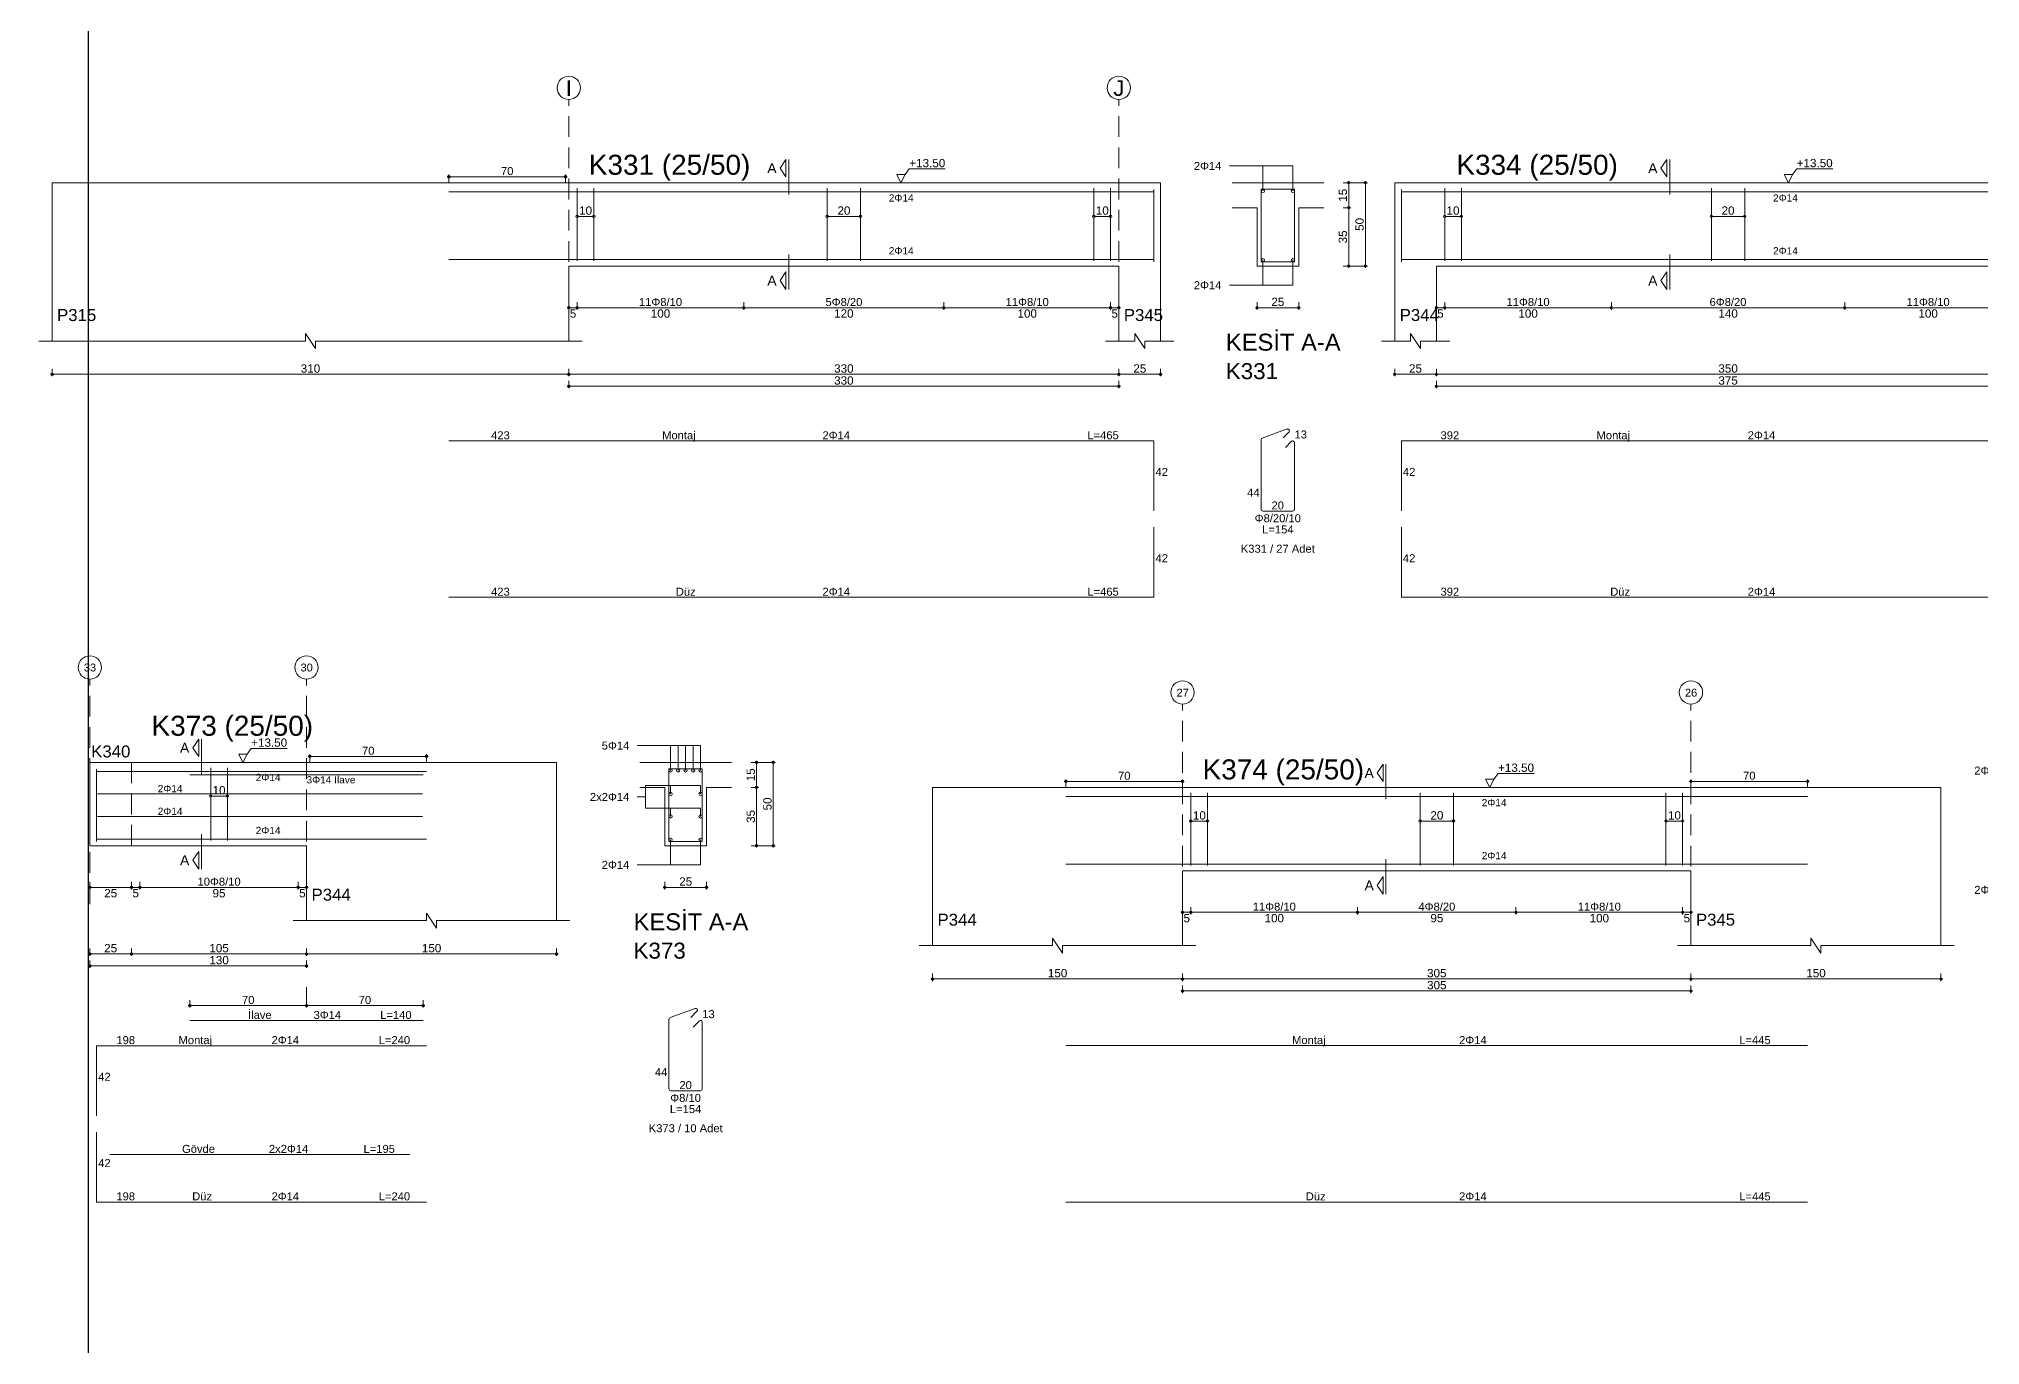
# Model space of a CAD drawing. Header units: millimetres. Extents: x 23801 to 80069, y 9628 to 14137.
# Drawn here: x 68158 to 69906, y 10814 to 11990 of the extents above; entities that cross this region are included whole.
import ezdxf

# ---------------------------------------------------------------- set-up
doc = ezdxf.new("R2010")
doc.units = ezdxf.units.MM
doc.linetypes.add('DASHDOT2', pattern=[12.7, 6.35, -3.175, 0, -3.175])
doc.linetypes.add('DASHED4', pattern=[18.75, 12.5, -6.25])
doc.layers.add('aks', color=251, linetype='DASHDOT2', lineweight=35)
for name, color, linetype in [('Donatı Topl. Uzun. Yazısı', 7, 'Continuous'), ('Donatı Uz. Yazısı', 7, 'Continuous'), ('Donatı Yazısı', 7, 'Continuous'), ('Donatı Çizgisi', 7, 'Continuous'), ('Kiriş', 7, 'Continuous'), ('Standart', 7, 'Continuous'), ('Ölçülendirme', 7, 'Continuous')]:
    doc.layers.add(name, color=color, linetype=linetype)
doc.styles.add('arial_1_18', font='arial.ttf', dxfattribs={"height": 0.2})

# ---------------------------------------------------------------- blocks, each defined once
blk = doc.blocks.new('IDE213Entity7545')
at = {"layer": 'aks', "color": 30, "linetype": 'DASHED4', "lineweight": 5}
for points in [[(15684.2, 2001.7), (15684.2, 2136.7)], [(16014.2, 2001.7), (16014.2, 2136.7)]]:
    blk.add_lwpolyline(points, dxfattribs=at)
at = {"layer": 'aks', "color": 1, "linetype": 'Continuous', "lineweight": 5}
for centre in [(15684.2, 2143.7), (16014.2, 2143.7)]:
    blk.add_circle(centre, 7, dxfattribs=at)
at = {"layer": 'Donatı Çizgisi', "color": 5, "linetype": 'Continuous', "lineweight": 5}
for points in [[(15612.2, 2081.3), (16035.2, 2081.3)], [(15689.2, 2039.9), (15689.2, 2083.5)], [(15699.2, 2039.9), (15699.2, 2083.5)], [(15839.2, 2039.9), (15839.2, 2083.5)], [(15859.2, 2039.9), (15859.2, 2083.5)], [(15999.2, 2039.9), (15999.2, 2083.5)], [(16009.2, 2039.9), (16009.2, 2083.5)], [(16035.2, 2039.3), (16035.2, 2082.7)], [(16099.6, 2039.2), (16099.6, 2082.8)], [(16099.6, 2082.8), (16119.6, 2082.8)], [(16119.6, 2039.2), (16119.6, 2082.8)], [(15612.2, 2040.7), (16035.2, 2040.7)], [(16099.6, 2039.2), (16119.6, 2039.2)], [(16100.2, 1933.4), (16115.2, 1938.9)], [(16112.7, 1933.6), (16116.3, 1937.2)], [(15612.2, 1931.7), (16035.2, 1931.7)], [(16035.2, 1889.7), (16035.2, 1931.7)], [(16099.6, 1890.6), (16099.6, 1932.5)], [(16114.1, 1927.7), (16117.8, 1931.5)], [(16119.6, 1890.6), (16119.6, 1930.7)], [(16100.6, 1889.6), (16118.6, 1889.6)], [(16035.2, 1837.9), (16035.2, 1879.9)], [(15612.2, 1837.9), (16035.2, 1837.9)]]:
    blk.add_lwpolyline(points, dxfattribs=at)
for centre in [(16100.6, 2081.8), (16118.6, 2081.8), (16100.6, 2040.2), (16118.6, 2040.2)]:
    blk.add_circle(centre, 1, dxfattribs=at)
for centre, start, end in [((16100.6, 1932.5), 110, 180), ((16115.6, 1937.9), 315, 110), ((16118.6, 1930.7), 0, 135), ((16100.6, 1890.6), 180, 270), ((16118.6, 1890.6), 270, 0)]:
    blk.add_arc(centre, 1.02, start, end, dxfattribs=at)
at = {"layer": 'Kiriş', "color": 1, "linetype": 'Continuous', "lineweight": 5}
for points in [[(15374.2, 1991.7), (15374.2, 2086.7)], [(15374.2, 2086.7), (16039.2, 2086.7)], [(16039.2, 1991.7), (16039.2, 2086.7)], [(16082.1, 2086.7), (16137.1, 2086.7)], [(16082.1, 2071.7), (16097.1, 2071.7)], [(16097.1, 2036.7), (16097.1, 2071.7)], [(16122.1, 2071.7), (16137.1, 2071.7)], [(16122.1, 2036.7), (16122.1, 2071.7)], [(15684.2, 2036.7), (16014.2, 2036.7)], [(15684.2, 1991.7), (15684.2, 2036.7)], [(16014.2, 1991.7), (16014.2, 2036.7)], [(16097.1, 2036.7), (16122.1, 2036.7)], [(15366.2, 1991.7), (15526.2, 1991.7)], [(15532.2, 1987.2), (15526.2, 1996.2)], [(15526.2, 1991.7), (15526.2, 1996.2)], [(15532.2, 1991.7), (15692.2, 1991.7)], [(15532.2, 1987.2), (15532.2, 1991.7)], [(16006.2, 1991.7), (16023.7, 1991.7)], [(16029.7, 1987.2), (16023.7, 1996.2)], [(16023.7, 1991.7), (16023.7, 1996.2)], [(16029.7, 1991.7), (16047.2, 1991.7)], [(16029.7, 1987.2), (16029.7, 1991.7)]]:
    blk.add_lwpolyline(points, dxfattribs=at)
at = {"layer": 'Ölçülendirme', "color": 1, "linetype": 'Continuous', "lineweight": 5}
for points in [[(15811, 2095.5), (15814.5, 2100.7)], [(15814.5, 2090.2), (15814.5, 2100.7)], [(15816.2, 2079.7), (15816.2, 2100.7)], [(16080.6, 2096.8), (16118.6, 2096.8)], [(16100.6, 2081.8), (16100.6, 2096.8)], [(16118.6, 2081.8), (16118.6, 2096.8)], [(15611.2, 2090.3), (15683.2, 2090.3)], [(15612.2, 2087.1), (15612.2, 2091.6)], [(15682.2, 2087.1), (15682.2, 2091.6)], [(15814.5, 2090.2), (15811, 2095.5)], [(15883.5, 2086.7), (15881, 2091.7)], [(15881, 2091.7), (15886, 2091.7)], [(15886, 2091.7), (15883.5, 2086.7)], [(15883.5, 2086.7), (15883.5, 2086.7)], [(15886, 2091.7), (15888.5, 2095)], [(15888.5, 2095), (15910, 2095)], [(16148.8, 2086.7), (16163.3, 2086.7)], [(16152.1, 2035.7), (16152.1, 2087.7)], [(16162.1, 2035.7), (16162.1, 2087.7)], [(15689.2, 2066.5), (15699.2, 2066.5)], [(15839.2, 2066.5), (15859.2, 2066.5)], [(15999.2, 2066.5), (16009.2, 2066.5)], [(16148.8, 2071.7), (16153.3, 2071.7)], [(15816.2, 2022.7), (15816.2, 2043.7)], [(16100.6, 2025.2), (16100.6, 2040.2)], [(16118.6, 2025.2), (16118.6, 2040.2)], [(15811, 2028), (15814.5, 2033.2)], [(15814.5, 2022.7), (15811, 2028)], [(15814.5, 2022.7), (15814.5, 2033.2)], [(16148.8, 2036.7), (16163.3, 2036.7)], [(16080.6, 2025.2), (16118.6, 2025.2)], [(15683.2, 2011.7), (16015.2, 2011.7)], [(15684.2, 2010.5), (15684.2, 2015)], [(15689.2, 2010.5), (15689.2, 2015)], [(15789.2, 2010.5), (15789.2, 2015)], [(15909.2, 2010.5), (15909.2, 2015)], [(16009.2, 2010.5), (16009.2, 2015)], [(16014.2, 2010.5), (16014.2, 2015)], [(16096.1, 2011.7), (16123.1, 2011.7)], [(16097.1, 2010.5), (16097.1, 2015)], [(16122.1, 2010.5), (16122.1, 2015)], [(15373.2, 1971.7), (16040.2, 1971.7)], [(15374.2, 1970.5), (15374.2, 1975)], [(15684.2, 1970.5), (15684.2, 1975)], [(16014.2, 1970.5), (16014.2, 1975)], [(16039.2, 1970.5), (16039.2, 1975)], [(15683.2, 1964.5), (16015.2, 1964.5)], [(15684.2, 1963.3), (15684.2, 1967.8)], [(16014.2, 1963.3), (16014.2, 1967.8)]]:
    blk.add_lwpolyline(points, dxfattribs=at)
for centre in [(15612.2, 2090.3), (15682.2, 2090.3), (16152.1, 2086.7), (16162.1, 2086.7), (15689.2, 2066.5), (15699.2, 2066.5), (15839.2, 2066.5), (15859.2, 2066.5), (15999.2, 2066.5), (16009.2, 2066.5), (16152.1, 2071.7), (16152.1, 2036.7), (16162.1, 2036.7), (15684.2, 2011.7), (15689.2, 2011.7), (15689.2, 2011.7), (15789.2, 2011.7), (15789.2, 2011.7), (15909.2, 2011.7), (15909.2, 2011.7), (16009.2, 2011.7), (16009.2, 2011.7), (16014.2, 2011.7), (16097.1, 2011.7), (16122.1, 2011.7), (15374.2, 1971.7), (15684.2, 1971.7), (15684.2, 1971.7), (16014.2, 1971.7), (16014.2, 1971.7), (16039.2, 1971.7), (15684.2, 1964.5), (16014.2, 1964.5)]:
    blk.add_circle(centre, 0.75, dxfattribs=at)
at = {"layer": 'aks', "color": 1, "linetype": 'Continuous', "lineweight": 5, "style": 'arial_1_18'}
for s, p in [('I', (15682.4, 2138.8)), ('J', (16010.9, 2138.8))]:
    blk.add_text(s, height=9.45, dxfattribs=at).set_placement(p)
at = {"layer": 'Donatı Topl. Uzun. Yazısı', "color": 1, "linetype": 'Continuous', "lineweight": 5, "style": 'arial_1_18'}
for s, p in [('L=465', (15995.3, 1932.7)), ('L=154', (16100.2, 1876.2)), ('L=465', (15995.3, 1838.8))]:
    blk.add_text(s, height=4.8, dxfattribs=at).set_placement(p)
at = {"layer": 'Donatı Uz. Yazısı', "color": 1, "linetype": 'Continuous', "lineweight": 5, "style": 'arial_1_18'}
for s, p in [('423', (15637.6, 1932.7)), ('13', (16119.6, 1933.2)), ('42', (16036.2, 1910.7)), ('44', (16091.2, 1898.3)), ('20', (16105.8, 1890.6)), ('42', (16036.2, 1858.9)), ('423', (15637.6, 1838.8))]:
    blk.add_text(s, height=4.8, dxfattribs=at).set_placement(p)
at = {"layer": 'Donatı Yazısı', "color": 5, "linetype": 'Continuous', "lineweight": 5, "style": 'arial_1_18'}
for s, p in [('2Φ14', (16059.2, 2094.4)), ('2Φ14', (16059.2, 2022.8)), ('2Φ14', (15836.4, 1932.7)), ('Φ8/20/10', (16095.7, 1882.9)), ('K331 / 27 Adet', (16087.4, 1864.6)), ('2Φ14', (15836.4, 1838.8))]:
    blk.add_text(s, height=4.8, dxfattribs=at).set_placement(p)
for p in [(15876.2, 2075.4), (15876.2, 2043.7)]:
    blk.add_text('2Φ14', height=4.32, rotation=360, dxfattribs=at).set_placement(p)
at = {"layer": 'Donatı Yazısı', "color": 1, "linetype": 'Continuous', "lineweight": 5, "style": 'arial_1_18'}
for s, p in [('Montaj', (15740.2, 1932.7)), ('Düz', (15748.4, 1838.8))]:
    blk.add_text(s, height=4.8, dxfattribs=at).set_placement(p)
at = {"layer": 'Kiriş', "color": 1, "linetype": 'Continuous', "lineweight": 5, "style": 'arial_1_18'}
for s, height, p in [('K331 (25/50)', 12, (15696.2, 2091.5)), ('P315', 7.2, (15377.2, 2003.7)), ('P345', 7.2, (16017.2, 2003.7)), ('KESİT A-A', 10.2, (16078.4, 1985.9)), ('K331', 9.6, (16078.4, 1968.8))]:
    blk.add_text(s, height=height, dxfattribs=at).set_placement(p)
at = {"layer": 'Ölçülendirme', "color": 1, "linetype": 'Continuous', "lineweight": 5, "style": 'arial_1_18'}
for s, height, p in [('A', 5.95, (15803.3, 2092.5)), ('+13.50', 5, (15888.5, 2096)), ('70', 4.8, (15643.5, 2091.3)), ('A', 5.95, (15803.3, 2025)), ('25', 5, (16105.7, 2012.7)), ('5', 5, (15684.8, 2005.7)), ('100', 5, (15733.4, 2005.7)), ('120', 5, (15843.4, 2005.7)), ('100', 5, (15953.4, 2005.7)), ('5', 5, (16009.8, 2005.7)), ('310', 5, (15523.4, 1972.7)), ('330', 5, (15843.4, 1972.7)), ('330', 5, (15843.4, 1965.5)), ('25', 5, (16022.9, 1972.7))]:
    blk.add_text(s, height=height, dxfattribs=at).set_placement(p)
for s, rotation, p in [('15', 90, (16151.1, 2075.3)), ('10', 360, (15690.4, 2067.5)), ('20', 360, (15845.4, 2067.5)), ('10', 360, (16000.4, 2067.5)), ('50', 90, (16161.1, 2057.8)), ('35', 90, (16151.1, 2050.3))]:
    blk.add_text(s, height=5, rotation=rotation, dxfattribs=at).set_placement(p)
at = {"layer": 'Ölçülendirme', "color": 5, "linetype": 'Continuous', "lineweight": 5, "style": 'arial_1_18'}
for s, p in [('11Φ8/10', (15726.3, 2012.7)), ('5Φ8/20', (15838.2, 2012.7)), ('11Φ8/10', (15946.3, 2012.7))]:
    blk.add_text(s, height=4.8, dxfattribs=at).set_placement(p)
blk = doc.blocks.new('IDE213Entity7546')
at = {"layer": 'aks', "color": 30, "linetype": 'DASHED4', "lineweight": 5}
blk.add_lwpolyline([(16579.7, 2001.7), (16579.7, 2136.7)], dxfattribs=at)
at = {"layer": 'aks', "color": 1, "linetype": 'Continuous', "lineweight": 5}
blk.add_circle((16579.7, 2143.7), 7, dxfattribs=at)
at = {"layer": 'Donatı Çizgisi', "color": 5, "linetype": 'Continuous', "lineweight": 5}
for points in [[(16183.7, 2039.3), (16183.7, 2082.7)], [(16183.7, 2081.3), (16575.7, 2081.3)], [(16209.7, 2039.9), (16209.7, 2083.5)], [(16219.7, 2039.9), (16219.7, 2083.5)], [(16369.7, 2039.9), (16369.7, 2083.5)], [(16389.7, 2039.9), (16389.7, 2083.5)], [(16539.7, 2039.9), (16539.7, 2083.5)], [(16549.7, 2039.9), (16549.7, 2083.5)], [(16575.7, 2039.3), (16575.7, 2082.7)], [(16640, 2039.2), (16640, 2082.8)], [(16640, 2082.8), (16660, 2082.8)], [(16660, 2039.2), (16660, 2082.8)], [(16183.7, 2040.7), (16575.7, 2040.7)], [(16640, 2039.2), (16660, 2039.2)], [(16640.7, 1933.4), (16655.7, 1938.9)], [(16653.1, 1933.6), (16656.8, 1937.2)], [(16183.7, 1889.7), (16183.7, 1931.7)], [(16183.7, 1931.7), (16575.7, 1931.7)], [(16575.7, 1889.7), (16575.7, 1931.7)], [(16640, 1890.6), (16640, 1932.5)], [(16654.5, 1927.7), (16658.3, 1931.5)], [(16660, 1890.6), (16660, 1930.7)], [(16641, 1889.6), (16659, 1889.6)], [(16183.7, 1837.9), (16183.7, 1879.9)], [(16575.7, 1837.9), (16575.7, 1879.9)], [(16183.7, 1837.9), (16575.7, 1837.9)]]:
    blk.add_lwpolyline(points, dxfattribs=at)
for centre in [(16641, 2081.8), (16659, 2081.8), (16641, 2040.2), (16659, 2040.2)]:
    blk.add_circle(centre, 1, dxfattribs=at)
for centre, start, end in [((16641, 1932.5), 110, 180), ((16656, 1937.9), 315, 110), ((16659, 1930.7), 0, 135), ((16641, 1890.6), 180, 270), ((16659, 1890.6), 270, 0)]:
    blk.add_arc(centre, 1.02, start, end, dxfattribs=at)
at = {"layer": 'Kiriş', "color": 1, "linetype": 'Continuous', "lineweight": 5}
for points in [[(16179.7, 2086.7), (16579.7, 2086.7)], [(16179.7, 1991.7), (16179.7, 2086.7)], [(16579.7, 1991.7), (16579.7, 2086.7)], [(16622.5, 2086.7), (16677.5, 2086.7)], [(16622.5, 2071.7), (16637.5, 2071.7)], [(16637.5, 2036.7), (16637.5, 2071.7)], [(16662.5, 2071.7), (16677.5, 2071.7)], [(16662.5, 2036.7), (16662.5, 2071.7)], [(16204.7, 2036.7), (16554.7, 2036.7)], [(16204.7, 1991.7), (16204.7, 2036.7)], [(16554.7, 1991.7), (16554.7, 2036.7)], [(16637.5, 2036.7), (16662.5, 2036.7)], [(16171.7, 1991.7), (16189.2, 1991.7)], [(16195.2, 1987.2), (16189.2, 1996.2)], [(16189.2, 1991.7), (16189.2, 1996.2)], [(16195.2, 1991.7), (16212.7, 1991.7)], [(16195.2, 1987.2), (16195.2, 1991.7)], [(16546.7, 1991.7), (16564.2, 1991.7)], [(16570.2, 1987.2), (16564.2, 1996.2)], [(16564.2, 1991.7), (16564.2, 1996.2)], [(16570.2, 1991.7), (16587.7, 1991.7)], [(16570.2, 1987.2), (16570.2, 1991.7)]]:
    blk.add_lwpolyline(points, dxfattribs=at)
at = {"layer": 'Ölçülendirme', "color": 1, "linetype": 'Continuous', "lineweight": 5}
for points in [[(16339.4, 2095.5), (16342.9, 2100.7)], [(16342.9, 2090.2), (16342.9, 2100.7)], [(16344.7, 2079.7), (16344.7, 2100.7)], [(16621, 2096.8), (16659, 2096.8)], [(16641, 2081.8), (16641, 2096.8)], [(16659, 2081.8), (16659, 2096.8)], [(16342.9, 2090.2), (16339.4, 2095.5)], [(16415.9, 2086.7), (16413.4, 2091.7)], [(16413.4, 2091.7), (16418.4, 2091.7)], [(16418.4, 2091.7), (16415.9, 2086.7)], [(16415.9, 2086.7), (16415.9, 2086.7)], [(16418.4, 2091.7), (16420.9, 2095)], [(16420.9, 2095), (16442.5, 2095)], [(16689.3, 2086.7), (16703.8, 2086.7)], [(16692.5, 2035.7), (16692.5, 2087.7)], [(16702.5, 2035.7), (16702.5, 2087.7)], [(16209.7, 2066.5), (16219.7, 2066.5)], [(16369.7, 2066.5), (16389.7, 2066.5)], [(16539.7, 2066.5), (16549.7, 2066.5)], [(16689.3, 2071.7), (16693.8, 2071.7)], [(16344.7, 2022.7), (16344.7, 2043.7)], [(16641, 2025.2), (16641, 2040.2)], [(16659, 2025.2), (16659, 2040.2)], [(16339.4, 2028), (16342.9, 2033.2)], [(16342.9, 2022.7), (16339.4, 2028)], [(16342.9, 2022.7), (16342.9, 2033.2)], [(16689.3, 2036.7), (16703.8, 2036.7)], [(16621, 2025.2), (16659, 2025.2)], [(16203.7, 2011.7), (16555.7, 2011.7)], [(16204.7, 2010.5), (16204.7, 2015)], [(16209.7, 2010.5), (16209.7, 2015)], [(16309.7, 2010.5), (16309.7, 2015)], [(16449.7, 2010.5), (16449.7, 2015)], [(16549.7, 2010.5), (16549.7, 2015)], [(16554.7, 2010.5), (16554.7, 2015)], [(16636.5, 2011.7), (16663.5, 2011.7)], [(16637.5, 2010.5), (16637.5, 2015)], [(16662.5, 2010.5), (16662.5, 2015)], [(16178.7, 1971.7), (16580.7, 1971.7)], [(16179.7, 1970.5), (16179.7, 1975)], [(16204.7, 1970.5), (16204.7, 1975)], [(16554.7, 1970.5), (16554.7, 1975)], [(16579.7, 1970.5), (16579.7, 1975)], [(16203.7, 1964.5), (16580.7, 1964.5)], [(16204.7, 1963.3), (16204.7, 1967.8)], [(16579.7, 1963.3), (16579.7, 1967.8)]]:
    blk.add_lwpolyline(points, dxfattribs=at)
for centre in [(16692.5, 2086.7), (16702.5, 2086.7), (16209.7, 2066.5), (16219.7, 2066.5), (16369.7, 2066.5), (16389.7, 2066.5), (16539.7, 2066.5), (16549.7, 2066.5), (16692.5, 2071.7), (16692.5, 2036.7), (16702.5, 2036.7), (16204.7, 2011.7), (16209.7, 2011.7), (16209.7, 2011.7), (16309.7, 2011.7), (16309.7, 2011.7), (16449.7, 2011.7), (16449.7, 2011.7), (16549.7, 2011.7), (16549.7, 2011.7), (16554.7, 2011.7), (16637.5, 2011.7), (16662.5, 2011.7), (16179.7, 1971.7), (16204.7, 1971.7), (16204.7, 1971.7), (16554.7, 1971.7), (16554.7, 1971.7), (16579.7, 1971.7), (16204.7, 1964.5), (16579.7, 1964.5)]:
    blk.add_circle(centre, 0.75, dxfattribs=at)
at = {"layer": 'aks', "color": 1, "linetype": 'Continuous', "lineweight": 5, "style": 'arial_1_18'}
blk.add_text('K', height=9.45, dxfattribs=at).set_placement((16575.3, 2138.8))
at = {"layer": 'Donatı Topl. Uzun. Yazısı', "color": 1, "linetype": 'Continuous', "lineweight": 5, "style": 'arial_1_18'}
for s, p in [('L=476', (16537.3, 1932.7)), ('L=154', (16640.6, 1876.2)), ('L=476', (16537.3, 1838.8))]:
    blk.add_text(s, height=4.8, dxfattribs=at).set_placement(p)
at = {"layer": 'Donatı Uz. Yazısı', "color": 1, "linetype": 'Continuous', "lineweight": 5, "style": 'arial_1_18'}
for s, p in [('392', (16207.2, 1932.7)), ('13', (16660, 1933.2)), ('42', (16184.6, 1910.7)), ('42', (16576.7, 1910.7)), ('44', (16631.6, 1898.3)), ('20', (16646.3, 1890.6)), ('42', (16184.6, 1858.9)), ('42', (16576.7, 1858.9)), ('392', (16207.2, 1838.8))]:
    blk.add_text(s, height=4.8, dxfattribs=at).set_placement(p)
at = {"layer": 'Donatı Yazısı', "color": 5, "linetype": 'Continuous', "lineweight": 5, "style": 'arial_1_18'}
for s, p in [('2Φ14', (16599.7, 2094.4)), ('2Φ14', (16599.7, 2022.8)), ('2Φ14', (16391.5, 1932.7)), ('Φ8/20/10', (16636.2, 1882.9)), ('K334 / 28 Adet', (16627.8, 1864.6)), ('2Φ14', (16391.5, 1838.8))]:
    blk.add_text(s, height=4.8, dxfattribs=at).set_placement(p)
for p in [(16406.7, 2075.4), (16406.7, 2043.7)]:
    blk.add_text('2Φ14', height=4.32, rotation=360, dxfattribs=at).set_placement(p)
at = {"layer": 'Donatı Yazısı', "color": 1, "linetype": 'Continuous', "lineweight": 5, "style": 'arial_1_18'}
for s, p in [('Montaj', (16300.8, 1932.7)), ('Düz', (16309, 1838.8))]:
    blk.add_text(s, height=4.8, dxfattribs=at).set_placement(p)
at = {"layer": 'Kiriş', "color": 1, "linetype": 'Continuous', "lineweight": 5, "style": 'arial_1_18'}
for s, height, p in [('K334 (25/50)', 12, (16216.7, 2091.5)), ('P344', 7.2, (16182.7, 2003.7)), ('P348', 7.2, (16557.7, 2003.7)), ('KESİT A-A', 10.2, (16618.8, 1985.9)), ('K334', 9.6, (16618.8, 1968.8))]:
    blk.add_text(s, height=height, dxfattribs=at).set_placement(p)
at = {"layer": 'Ölçülendirme', "color": 1, "linetype": 'Continuous', "lineweight": 5, "style": 'arial_1_18'}
for s, height, p in [('A', 5.95, (16331.8, 2092.5)), ('+13.50', 5, (16420.9, 2096)), ('A', 5.95, (16331.8, 2025)), ('25', 5, (16646.1, 2012.7)), ('5', 5, (16205.2, 2005.7)), ('100', 5, (16253.9, 2005.7)), ('140', 5, (16373.9, 2005.7)), ('100', 5, (16493.9, 2005.7)), ('5', 5, (16550.2, 2005.7)), ('25', 5, (16188.3, 1972.7)), ('350', 5, (16373.9, 1972.7)), ('375', 5, (16373.9, 1965.5)), ('25', 5, (16563.3, 1972.7))]:
    blk.add_text(s, height=height, dxfattribs=at).set_placement(p)
for s, rotation, p in [('15', 90, (16691.6, 2075.3)), ('10', 360, (16210.8, 2067.5)), ('20', 360, (16375.8, 2067.5)), ('10', 360, (16540.8, 2067.5)), ('50', 90, (16701.6, 2057.8)), ('35', 90, (16691.6, 2050.3))]:
    blk.add_text(s, height=5, rotation=rotation, dxfattribs=at).set_placement(p)
at = {"layer": 'Ölçülendirme', "color": 5, "linetype": 'Continuous', "lineweight": 5, "style": 'arial_1_18'}
for s, p in [('11Φ8/10', (16246.8, 2012.7)), ('6Φ8/20', (16368.6, 2012.7)), ('11Φ8/10', (16486.8, 2012.7))]:
    blk.add_text(s, height=4.8, dxfattribs=at).set_placement(p)
blk = doc.blocks.new('IDE213Entity7575')
at = {"layer": 'aks', "color": 30, "linetype": 'DASHED4', "lineweight": 5}
for points in [[(15310.2, 1648.6), (15310.2, 1783.6)], [(15440.2, 1648.6), (15440.2, 1783.6)], [(15440.2, 1587.6), (15440.2, 1598.6)]]:
    blk.add_lwpolyline(points, dxfattribs=at)
at = {"layer": 'aks', "color": 1, "linetype": 'Continuous', "lineweight": 5}
for centre in [(15310.2, 1790.6), (15440.2, 1790.6)]:
    blk.add_circle(centre, 7, dxfattribs=at)
at = {"layer": 'Donatı Çizgisi', "color": 5, "linetype": 'Continuous', "lineweight": 5}
for points in [[(15314.2, 1686.2), (15314.2, 1729.6)], [(15314.2, 1728.2), (15512.2, 1728.2)], [(15370.2, 1726.2), (15510.2, 1726.2)], [(15382.7, 1686.8), (15382.7, 1730.4)], [(15392.7, 1686.8), (15392.7, 1730.4)], [(15657.6, 1686.1), (15657.6, 1729.8)], [(15657.6, 1729.8), (15677.6, 1729.8)], [(15677.6, 1686.1), (15677.6, 1729.8)], [(15314.7, 1714.7), (15509.7, 1714.7)], [(15314.7, 1701.2), (15509.7, 1701.2)], [(15314.2, 1687.6), (15512.2, 1687.6)], [(15657.6, 1686.1), (15677.6, 1686.1)], [(15658.3, 1580.4), (15673.3, 1585.9)], [(15670.7, 1580.5), (15674.4, 1584.2)], [(15370.2, 1578.6), (15510.2, 1578.6)], [(15657.6, 1537.6), (15657.6, 1579.4)], [(15672.1, 1574.6), (15675.9, 1578.4)], [(15677.6, 1537.6), (15677.6, 1577.7)], [(15314.2, 1521.5), (15314.2, 1563.5)], [(15314.2, 1563.5), (15512.2, 1563.5)], [(15658.7, 1536.5), (15676.6, 1536.5)], [(15314.2, 1469.7), (15314.2, 1511.7)], [(15322.2, 1498.2), (15502.2, 1498.2)], [(15314.2, 1469.7), (15512.2, 1469.7)]]:
    blk.add_lwpolyline(points, dxfattribs=at)
for centre in [(15658.6, 1728.8), (15663.1, 1728.8), (15667.6, 1728.8), (15672.1, 1728.8), (15676.6, 1728.8), (15658.6, 1714.7), (15676.6, 1714.7), (15658.6, 1701.2), (15676.6, 1701.2), (15658.6, 1687.1), (15676.6, 1687.1)]:
    blk.add_circle(centre, 1, dxfattribs=at)
for centre, start, end in [((15673.7, 1584.9), 315, 110), ((15658.7, 1579.4), 110, 180), ((15676.6, 1577.7), 0, 135), ((15658.7, 1537.6), 180, 270), ((15676.6, 1537.6), 270, 0)]:
    blk.add_arc(centre, 1.02, start, end, dxfattribs=at)
at = {"layer": 'Kiriş', "color": 1, "linetype": 'Continuous', "lineweight": 5}
for points in [[(15310.2, 1733.6), (15590.2, 1733.6)], [(15310.2, 1683.6), (15310.2, 1733.6)], [(15590.2, 1638.6), (15590.2, 1733.6)], [(15640.1, 1733.6), (15695.1, 1733.6)], [(15640.1, 1718.6), (15655.1, 1718.6)], [(15655.1, 1683.6), (15655.1, 1718.6)], [(15680.1, 1718.6), (15695.1, 1718.6)], [(15680.1, 1683.6), (15680.1, 1718.6)], [(15310.2, 1683.6), (15440.2, 1683.6)], [(15440.2, 1638.6), (15440.2, 1683.6)], [(15655.1, 1683.6), (15680.1, 1683.6)], [(15518.2, 1634.1), (15512.2, 1643.1)], [(15512.2, 1638.6), (15512.2, 1643.1)], [(15432.2, 1638.6), (15512.2, 1638.6)], [(15518.2, 1638.6), (15598.2, 1638.6)], [(15518.2, 1634.1), (15518.2, 1638.6)]]:
    blk.add_lwpolyline(points, dxfattribs=at)
at = {"layer": 'Kiriş', "color": 1, "linetype": 'DASHED4', "lineweight": 5}
for points in [[(15310.2, 1683.6), (15310.2, 1733.6)], [(15335.2, 1683.6), (15335.2, 1733.6)]]:
    blk.add_lwpolyline(points, dxfattribs=at)
at = {"layer": 'Ölçülendirme', "color": 1, "linetype": 'Continuous', "lineweight": 5}
for points in [[(15372, 1742.4), (15375.5, 1747.6)], [(15375.5, 1737.1), (15375.5, 1747.6)], [(15377.2, 1726.6), (15377.2, 1747.6)], [(15375.5, 1737.1), (15372, 1742.4)], [(15402, 1733.6), (15399.5, 1738.6)], [(15399.5, 1738.6), (15404.5, 1738.6)], [(15404.5, 1738.6), (15402, 1733.6)], [(15404.5, 1738.6), (15407, 1742)], [(15407, 1742), (15428.5, 1742)], [(15441.2, 1737.2), (15513.2, 1737.2)], [(15442.2, 1734), (15442.2, 1738.5)], [(15512.2, 1734), (15512.2, 1738.5)], [(15638.6, 1743.8), (15676.6, 1743.8)], [(15658.6, 1728.8), (15658.6, 1743.8)], [(15663.1, 1728.8), (15663.1, 1743.8)], [(15667.6, 1728.8), (15667.6, 1743.8)], [(15672.1, 1728.8), (15672.1, 1743.8)], [(15676.6, 1728.8), (15676.6, 1743.8)], [(15402, 1733.6), (15402, 1733.6)], [(15706.9, 1733.6), (15721.4, 1733.6)], [(15710.1, 1682.6), (15710.1, 1734.6)], [(15720.1, 1682.6), (15720.1, 1734.6)], [(15382.7, 1713.4), (15392.7, 1713.4)], [(15638.6, 1712.9), (15643.6, 1712.9)], [(15643.6, 1719.7), (15676.6, 1719.7)], [(15643.6, 1706.2), (15643.6, 1719.7)], [(15658.6, 1714.7), (15658.6, 1719.7)], [(15676.6, 1714.7), (15676.6, 1719.7)], [(15706.9, 1718.6), (15711.4, 1718.6)], [(15643.6, 1706.2), (15676.6, 1706.2)], [(15658.6, 1701.2), (15658.6, 1706.2)], [(15676.6, 1701.2), (15676.6, 1706.2)], [(15377.2, 1669.6), (15377.2, 1690.6)], [(15372, 1674.9), (15375.5, 1680.1)], [(15375.5, 1669.6), (15375.5, 1680.1)], [(15658.6, 1672.1), (15658.6, 1687.1)], [(15676.6, 1672.1), (15676.6, 1687.1)], [(15706.9, 1683.6), (15721.4, 1683.6)], [(15375.5, 1669.6), (15372, 1674.9)], [(15638.6, 1672.1), (15676.6, 1672.1)], [(15309.2, 1658.6), (15441.2, 1658.6)], [(15310.2, 1657.4), (15310.2, 1661.9)], [(15335.2, 1657.4), (15335.2, 1661.9)], [(15340.2, 1657.4), (15340.2, 1661.9)], [(15435.2, 1657.4), (15435.2, 1661.9)], [(15440.2, 1657.4), (15440.2, 1661.9)], [(15654.1, 1658.6), (15681.1, 1658.6)], [(15655.1, 1657.4), (15655.1, 1661.9)], [(15680.1, 1657.4), (15680.1, 1661.9)], [(15310.2, 1617.4), (15310.2, 1621.9)], [(15335.2, 1617.4), (15335.2, 1621.9)], [(15440.2, 1617.4), (15440.2, 1621.9)], [(15590.2, 1617.4), (15590.2, 1621.9)], [(15309.2, 1618.6), (15591.2, 1618.6)], [(15309.2, 1611.4), (15441.2, 1611.4)], [(15310.2, 1610.2), (15310.2, 1614.7)], [(15440.2, 1610.2), (15440.2, 1614.7)], [(15369.2, 1587.6), (15441.2, 1587.6)], [(15370.2, 1586.4), (15370.2, 1590.9)], [(15439.2, 1587.6), (15511.2, 1587.6)], [(15440.2, 1586.4), (15440.2, 1590.9)], [(15440.2, 1586.4), (15440.2, 1590.9)], [(15510.2, 1586.4), (15510.2, 1590.9)]]:
    blk.add_lwpolyline(points, dxfattribs=at)
for centre in [(15442.2, 1737.2), (15512.2, 1737.2), (15710.1, 1733.6), (15720.1, 1733.6), (15382.7, 1713.4), (15392.7, 1713.4), (15710.1, 1718.6), (15710.1, 1683.6), (15720.1, 1683.6), (15310.2, 1658.6), (15335.2, 1658.6), (15335.2, 1658.6), (15340.2, 1658.6), (15340.2, 1658.6), (15435.2, 1658.6), (15435.2, 1658.6), (15440.2, 1658.6), (15655.1, 1658.6), (15680.1, 1658.6), (15310.2, 1618.6), (15335.2, 1618.6), (15335.2, 1618.6), (15440.2, 1618.6), (15440.2, 1618.6), (15590.2, 1618.6), (15310.2, 1611.4), (15440.2, 1611.4), (15370.2, 1587.6), (15440.2, 1587.6), (15440.2, 1587.6), (15510.2, 1587.6)]:
    blk.add_circle(centre, 0.75, dxfattribs=at)
at = {"layer": 'aks', "color": 1, "linetype": 'Continuous', "lineweight": 5, "style": 'arial_1_18'}
for s, p in [('33', (15306.6, 1788.2)), ('30', (15436.6, 1788.2))]:
    blk.add_text(s, height=4.73, dxfattribs=at).set_placement(p)
at = {"layer": 'Donatı Topl. Uzun. Yazısı', "color": 1, "linetype": 'Continuous', "lineweight": 5, "style": 'arial_1_18'}
for s, p in [('L=140', (15484.4, 1579.6)), ('L=240', (15483.5, 1564.5)), ('L=154', (15658.2, 1523.1)), ('L=195', (15474.4, 1499.2)), ('L=240', (15483.5, 1470.7))]:
    blk.add_text(s, height=4.8, dxfattribs=at).set_placement(p)
at = {"layer": 'Donatı Uz. Yazısı', "color": 1, "linetype": 'Continuous', "lineweight": 5, "style": 'arial_1_18'}
for s, p in [('13', (15677.6, 1580.1)), ('198', (15326.1, 1564.5)), ('44', (15649.2, 1545.3)), ('42', (15315.2, 1542.5)), ('20', (15663.9, 1537.5)), ('42', (15315.2, 1490.7)), ('198', (15326.1, 1470.7))]:
    blk.add_text(s, height=4.8, dxfattribs=at).set_placement(p)
at = {"layer": 'Donatı Yazısı', "color": 5, "linetype": 'Continuous', "lineweight": 5, "style": 'arial_1_18'}
for s, height, p in [('5Φ14', 4.8, (15617.3, 1741.3)), ('3Φ14 İlave', 4.32, (15440.2, 1721)), ('2x2Φ14', 4.8, (15610.2, 1710.5)), ('2Φ14', 4.8, (15617.3, 1669.7)), ('3Φ14', 4.8, (15444.4, 1579.6)), ('2Φ14', 4.8, (15419.2, 1564.5)), ('Φ8/10', 4.8, (15658.4, 1529.8)), ('K373 / 10 Adet', 4.8, (15645.5, 1511.6)), ('2x2Φ14', 4.8, (15417.6, 1499.2)), ('2Φ14', 4.8, (15419.2, 1470.7))]:
    blk.add_text(s, height=height, dxfattribs=at).set_placement(p)
for p in [(15409.7, 1722.4), (15350.9, 1715.7), (15350.9, 1702.1), (15409.7, 1690.6)]:
    blk.add_text('2Φ14', height=4.32, rotation=360, dxfattribs=at).set_placement(p)
at = {"layer": 'Donatı Yazısı', "color": 1, "linetype": 'Continuous', "lineweight": 5, "style": 'arial_1_18'}
for s, p in [('İlave', (15405.1, 1579.6)), ('Montaj', (15363.4, 1564.5)), ('Gövde', (15365.5, 1499.2)), ('Düz', (15371.6, 1470.7))]:
    blk.add_text(s, height=4.8, dxfattribs=at).set_placement(p)
at = {"layer": 'Kiriş', "color": 1, "linetype": 'Continuous', "lineweight": 5, "style": 'arial_1_18'}
for s, height, p in [('K373 (25/50)', 12, (15347.2, 1749.6)), ('K340', 7.2, (15311, 1736.6)), ('P344', 7.2, (15443.2, 1650.6)), ('KESİT A-A', 10.2, (15636.4, 1632.8)), ('K373', 9.6, (15636.4, 1615.8))]:
    blk.add_text(s, height=height, dxfattribs=at).set_placement(p)
at = {"layer": 'Ölçülendirme', "color": 1, "linetype": 'Continuous', "lineweight": 5, "style": 'arial_1_18'}
for s, height, p in [('+13.50', 5, (15407, 1743)), ('A', 5.95, (15364.3, 1739.4)), ('70', 4.8, (15473.5, 1738.2)), ('A', 5.95, (15364.3, 1671.9)), ('25', 5, (15318.8, 1652.6)), ('5', 5, (15335.8, 1652.6)), ('95', 5, (15383.8, 1652.6)), ('5', 5, (15435.8, 1652.6)), ('25', 5, (15663.8, 1659.6)), ('25', 5, (15318.8, 1619.6)), ('105', 5, (15381.9, 1619.6)), ('150', 5, (15509.4, 1619.6)), ('130', 5, (15381.9, 1612.4))]:
    blk.add_text(s, height=height, dxfattribs=at).set_placement(p)
for s, rotation, p in [('15', 90, (15709.2, 1722.3)), ('10', 360, (15383.8, 1714.4)), ('50', 90, (15719.2, 1704.8)), ('35', 90, (15709.2, 1697.3))]:
    blk.add_text(s, height=5, rotation=rotation, dxfattribs=at).set_placement(p)
at = {"layer": 'Ölçülendirme', "color": 5, "linetype": 'Continuous', "lineweight": 5, "style": 'arial_1_18'}
for s, p in [('10Φ8/10', (15374.8, 1659.6)), ('70', (15401.5, 1588.6)), ('70', (15471.5, 1588.6))]:
    blk.add_text(s, height=4.8, dxfattribs=at).set_placement(p)
blk = doc.blocks.new('IDE213Entity7576')
at = {"layer": 'aks', "color": 30, "linetype": 'DASHED4', "lineweight": 5}
for points in [[(16139.1, 1633.6), (16139.1, 1768.6)], [(16444.1, 1633.6), (16444.1, 1768.6)]]:
    blk.add_lwpolyline(points, dxfattribs=at)
at = {"layer": 'aks', "color": 1, "linetype": 'Continuous', "lineweight": 5}
for centre in [(16139.1, 1775.6), (16444.1, 1775.6)]:
    blk.add_circle(centre, 7, dxfattribs=at)
at = {"layer": 'Donatı Çizgisi', "color": 5, "linetype": 'Continuous', "lineweight": 5}
for points in [[(16069.1, 1713.2), (16514.1, 1713.2)], [(16144.1, 1671.8), (16144.1, 1715.4)], [(16154.1, 1671.8), (16154.1, 1715.4)], [(16281.6, 1671.8), (16281.6, 1715.4)], [(16301.6, 1671.8), (16301.6, 1715.4)], [(16429.1, 1671.8), (16429.1, 1715.4)], [(16439.1, 1671.8), (16439.1, 1715.4)], [(16654.5, 1671.1), (16654.5, 1714.7)], [(16654.5, 1714.7), (16674.5, 1714.7)], [(16674.5, 1671.1), (16674.5, 1714.7)], [(16069.1, 1672.6), (16514.1, 1672.6)], [(16654.5, 1671.1), (16674.5, 1671.1)], [(16069.1, 1563.6), (16514.1, 1563.6)], [(16654.5, 1522.5), (16654.5, 1564.3)], [(16655.2, 1565.3), (16670.2, 1570.8)], [(16667.6, 1565.4), (16671.2, 1569.1)], [(16669, 1559.5), (16672.7, 1563.3)], [(16674.5, 1522.5), (16674.5, 1562.6)], [(16655.5, 1521.4), (16673.5, 1521.4)], [(16069.1, 1469.7), (16514.1, 1469.7)]]:
    blk.add_lwpolyline(points, dxfattribs=at)
for centre in [(16655.5, 1713.7), (16673.5, 1713.7), (16655.5, 1672.1), (16673.5, 1672.1)]:
    blk.add_circle(centre, 1, dxfattribs=at)
for centre, start, end in [((16655.5, 1564.3), 110, 180), ((16670.5, 1569.8), 315, 110), ((16673.5, 1562.6), 0, 135), ((16655.5, 1522.5), 180, 270), ((16673.5, 1522.5), 270, 0)]:
    blk.add_arc(centre, 1.02, start, end, dxfattribs=at)
at = {"layer": 'Kiriş', "color": 1, "linetype": 'Continuous', "lineweight": 5}
for points in [[(15989.1, 1623.6), (15989.1, 1718.6)], [(15989.1, 1718.6), (16594.1, 1718.6)], [(16594.1, 1623.6), (16594.1, 1718.6)], [(16637, 1718.6), (16692, 1718.6)], [(16637, 1703.6), (16652, 1703.6)], [(16652, 1668.5), (16652, 1703.6)], [(16677, 1703.6), (16692, 1703.6)], [(16677, 1668.5), (16677, 1703.6)], [(16139.1, 1668.5), (16444.1, 1668.5)], [(16139.1, 1623.6), (16139.1, 1668.5)], [(16444.1, 1623.6), (16444.1, 1668.5)], [(16652, 1668.5), (16677, 1668.5)], [(15981.1, 1623.6), (16061.1, 1623.6)], [(16067.1, 1619.1), (16061.1, 1628.1)], [(16061.1, 1623.6), (16061.1, 1628.1)], [(16067.1, 1623.6), (16147.1, 1623.6)], [(16067.1, 1619.1), (16067.1, 1623.6)], [(16436.1, 1623.6), (16516.1, 1623.6)], [(16522.1, 1619.1), (16516.1, 1628.1)], [(16516.1, 1623.6), (16516.1, 1628.1)], [(16522.1, 1623.6), (16602.1, 1623.6)], [(16522.1, 1619.1), (16522.1, 1623.6)]]:
    blk.add_lwpolyline(points, dxfattribs=at)
at = {"layer": 'Ölçülendirme', "color": 1, "linetype": 'Continuous', "lineweight": 5}
for points in [[(16255.9, 1727.3), (16259.4, 1732.6)], [(16259.4, 1722.1), (16255.9, 1727.3)], [(16259.4, 1722.1), (16259.4, 1732.6)], [(16261.1, 1711.6), (16261.1, 1732.6)], [(16325.9, 1723.6), (16328.4, 1726.9)], [(16328.4, 1726.9), (16350, 1726.9)], [(16635.5, 1728.7), (16673.5, 1728.7)], [(16655.5, 1713.7), (16655.5, 1728.7)], [(16673.5, 1713.7), (16673.5, 1728.7)], [(16068.1, 1722.2), (16140.1, 1722.2)], [(16069.1, 1718.9), (16069.1, 1723.4)], [(16139.1, 1718.9), (16139.1, 1723.4)], [(16323.4, 1718.6), (16320.9, 1723.6)], [(16320.9, 1723.6), (16325.9, 1723.6)], [(16325.9, 1723.6), (16323.4, 1718.6)], [(16323.4, 1718.6), (16323.4, 1718.6)], [(16443.1, 1722.2), (16515.1, 1722.2)], [(16444.1, 1718.9), (16444.1, 1723.4)], [(16514.1, 1718.9), (16514.1, 1723.4)], [(16703.7, 1718.6), (16718.2, 1718.6)], [(16707, 1667.6), (16707, 1719.6)], [(16717, 1667.6), (16717, 1719.6)], [(16703.7, 1703.6), (16708.2, 1703.6)], [(16144.1, 1698.4), (16154.1, 1698.4)], [(16281.6, 1698.4), (16301.6, 1698.4)], [(16429.1, 1698.4), (16439.1, 1698.4)], [(16261.1, 1654.6), (16261.1, 1675.6)], [(16655.5, 1657.1), (16655.5, 1672.1)], [(16673.5, 1657.1), (16673.5, 1672.1)], [(16703.7, 1668.5), (16718.2, 1668.5)], [(16255.9, 1659.8), (16259.4, 1665.1)], [(16259.4, 1654.6), (16255.9, 1659.8)], [(16259.4, 1654.6), (16259.4, 1665.1)], [(16635.5, 1657.1), (16673.5, 1657.1)], [(16138.1, 1643.6), (16445.1, 1643.6)], [(16139.1, 1642.3), (16139.1, 1646.8)], [(16144.1, 1642.3), (16144.1, 1646.8)], [(16244.1, 1642.3), (16244.1, 1646.8)], [(16339.1, 1642.3), (16339.1, 1646.8)], [(16439.1, 1642.3), (16439.1, 1646.8)], [(16444.1, 1642.3), (16444.1, 1646.8)], [(16651, 1643.6), (16678, 1643.6)], [(16652, 1642.3), (16652, 1646.8)], [(16677, 1642.3), (16677, 1646.8)], [(15988.1, 1603.6), (16595.1, 1603.6)], [(15989.1, 1602.3), (15989.1, 1606.8)], [(16138.1, 1596.4), (16445.1, 1596.4)], [(16139.1, 1602.3), (16139.1, 1606.8)], [(16139.1, 1595.1), (16139.1, 1599.6)], [(16444.1, 1602.3), (16444.1, 1606.8)], [(16444.1, 1595.1), (16444.1, 1599.6)], [(16594.1, 1602.3), (16594.1, 1606.8)]]:
    blk.add_lwpolyline(points, dxfattribs=at)
for centre in [(16069.1, 1722.2), (16139.1, 1722.2), (16444.1, 1722.2), (16514.1, 1722.2), (16707, 1718.6), (16717, 1718.6), (16707, 1703.6), (16144.1, 1698.4), (16154.1, 1698.4), (16281.6, 1698.4), (16301.6, 1698.4), (16429.1, 1698.4), (16439.1, 1698.4), (16707, 1668.5), (16717, 1668.5), (16139.1, 1643.6), (16144.1, 1643.6), (16144.1, 1643.6), (16244.1, 1643.6), (16244.1, 1643.6), (16339.1, 1643.6), (16339.1, 1643.6), (16439.1, 1643.6), (16439.1, 1643.6), (16444.1, 1643.6), (16652, 1643.6), (16677, 1643.6), (15989.1, 1603.6), (16139.1, 1603.6), (16139.1, 1603.6), (16139.1, 1596.4), (16444.1, 1603.6), (16444.1, 1603.6), (16444.1, 1596.4), (16594.1, 1603.6)]:
    blk.add_circle(centre, 0.75, dxfattribs=at)
at = {"layer": 'aks', "color": 1, "linetype": 'Continuous', "lineweight": 5, "style": 'arial_1_18'}
for s, p in [('27', (16135.5, 1773.1)), ('26', (16440.5, 1773.1))]:
    blk.add_text(s, height=4.73, dxfattribs=at).set_placement(p)
at = {"layer": 'Donatı Topl. Uzun. Yazısı', "color": 1, "linetype": 'Continuous', "lineweight": 5, "style": 'arial_1_18'}
for s, p in [('L=445', (16473.1, 1564.5)), ('L=154', (16655.1, 1508)), ('L=445', (16473.1, 1470.7))]:
    blk.add_text(s, height=4.8, dxfattribs=at).set_placement(p)
at = {"layer": 'Donatı Uz. Yazısı', "color": 1, "linetype": 'Continuous', "lineweight": 5, "style": 'arial_1_18'}
for s, p in [('13', (16674.5, 1565.1)), ('44', (16646.1, 1530.2)), ('20', (16660.8, 1522.4))]:
    blk.add_text(s, height=4.8, dxfattribs=at).set_placement(p)
at = {"layer": 'Donatı Yazısı', "color": 5, "linetype": 'Continuous', "lineweight": 5, "style": 'arial_1_18'}
for s, p in [('2Φ14', (16614.1, 1726.3)), ('2Φ14', (16614.1, 1654.7)), ('2Φ14', (16305, 1564.5)), ('Φ8/20/10', (16650.6, 1514.7)), ('K374 / 26 Adet', (16642.3, 1496.5)), ('2Φ14', (16305, 1470.7))]:
    blk.add_text(s, height=4.8, dxfattribs=at).set_placement(p)
for p in [(16318.6, 1707.3), (16318.6, 1675.5)]:
    blk.add_text('2Φ14', height=4.32, rotation=360, dxfattribs=at).set_placement(p)
at = {"layer": 'Donatı Yazısı', "color": 1, "linetype": 'Continuous', "lineweight": 5, "style": 'arial_1_18'}
for s, p in [('Montaj', (16204.8, 1564.5)), ('Düz', (16213, 1470.7))]:
    blk.add_text(s, height=4.8, dxfattribs=at).set_placement(p)
at = {"layer": 'Kiriş', "color": 1, "linetype": 'Continuous', "lineweight": 5, "style": 'arial_1_18'}
for s, height, p in [('K374 (25/50)', 12, (16151.1, 1723.4)), ('P344', 7.2, (15992.1, 1635.6)), ('P345', 7.2, (16447.1, 1635.6)), ('KESİT A-A', 10.2, (16633.3, 1617.8)), ('K374', 9.6, (16633.3, 1600.7))]:
    blk.add_text(s, height=height, dxfattribs=at).set_placement(p)
at = {"layer": 'Ölçülendirme', "color": 1, "linetype": 'Continuous', "lineweight": 5, "style": 'arial_1_18'}
for s, height, p in [('70', 4.8, (16100.4, 1723.2)), ('A', 5.95, (16248.3, 1724.3)), ('+13.50', 5, (16328.4, 1727.9)), ('70', 4.8, (16475.4, 1723.2)), ('A', 5.95, (16248.3, 1656.8)), ('5', 5, (16139.7, 1637.6)), ('100', 5, (16188.3, 1637.6)), ('95', 5, (16287.8, 1637.6)), ('100', 5, (16383.3, 1637.6)), ('5', 5, (16439.7, 1637.6)), ('25', 5, (16660.6, 1644.5)), ('150', 5, (16058.3, 1604.6)), ('305', 5, (16285.8, 1604.6)), ('150', 5, (16513.3, 1604.6)), ('305', 5, (16285.8, 1597.4))]:
    blk.add_text(s, height=height, dxfattribs=at).set_placement(p)
for s, rotation, p in [('15', 90, (16706, 1707.2)), ('10', 360, (16145.3, 1699.3)), ('20', 360, (16287.8, 1699.3)), ('10', 360, (16430.3, 1699.3)), ('35', 90, (16706, 1682.2)), ('50', 90, (16716, 1689.7))]:
    blk.add_text(s, height=5, rotation=rotation, dxfattribs=at).set_placement(p)
at = {"layer": 'Ölçülendirme', "color": 5, "linetype": 'Continuous', "lineweight": 5, "style": 'arial_1_18'}
for s, p in [('11Φ8/10', (16181.2, 1644.6)), ('4Φ8/20', (16280.6, 1644.6)), ('11Φ8/10', (16376.2, 1644.6))]:
    blk.add_text(s, height=4.8, dxfattribs=at).set_placement(p)

msp = doc.modelspace()

# ---------------------------------------------------------------- linework, layer by layer
msp.add_line((68202.9, 14137.3), (68202.9, 9637.3))

# ---------------------------------------------------------------- block references
at = {"layer": 'Standart', "xscale": 1.5, "yscale": 1.5, "zscale": 1.5}
for name, p in [('IDE213Entity7545', (45109.1, 8730.3)), ('IDE213Entity7546', (45109.1, 8730.3)), ('IDE213Entity7575', (45239.1, 8738)), ('IDE213Entity7576', (44979.1, 8738))]:
    msp.add_blockref(name, p, dxfattribs=at)

doc.saveas('drawing.dxf')
